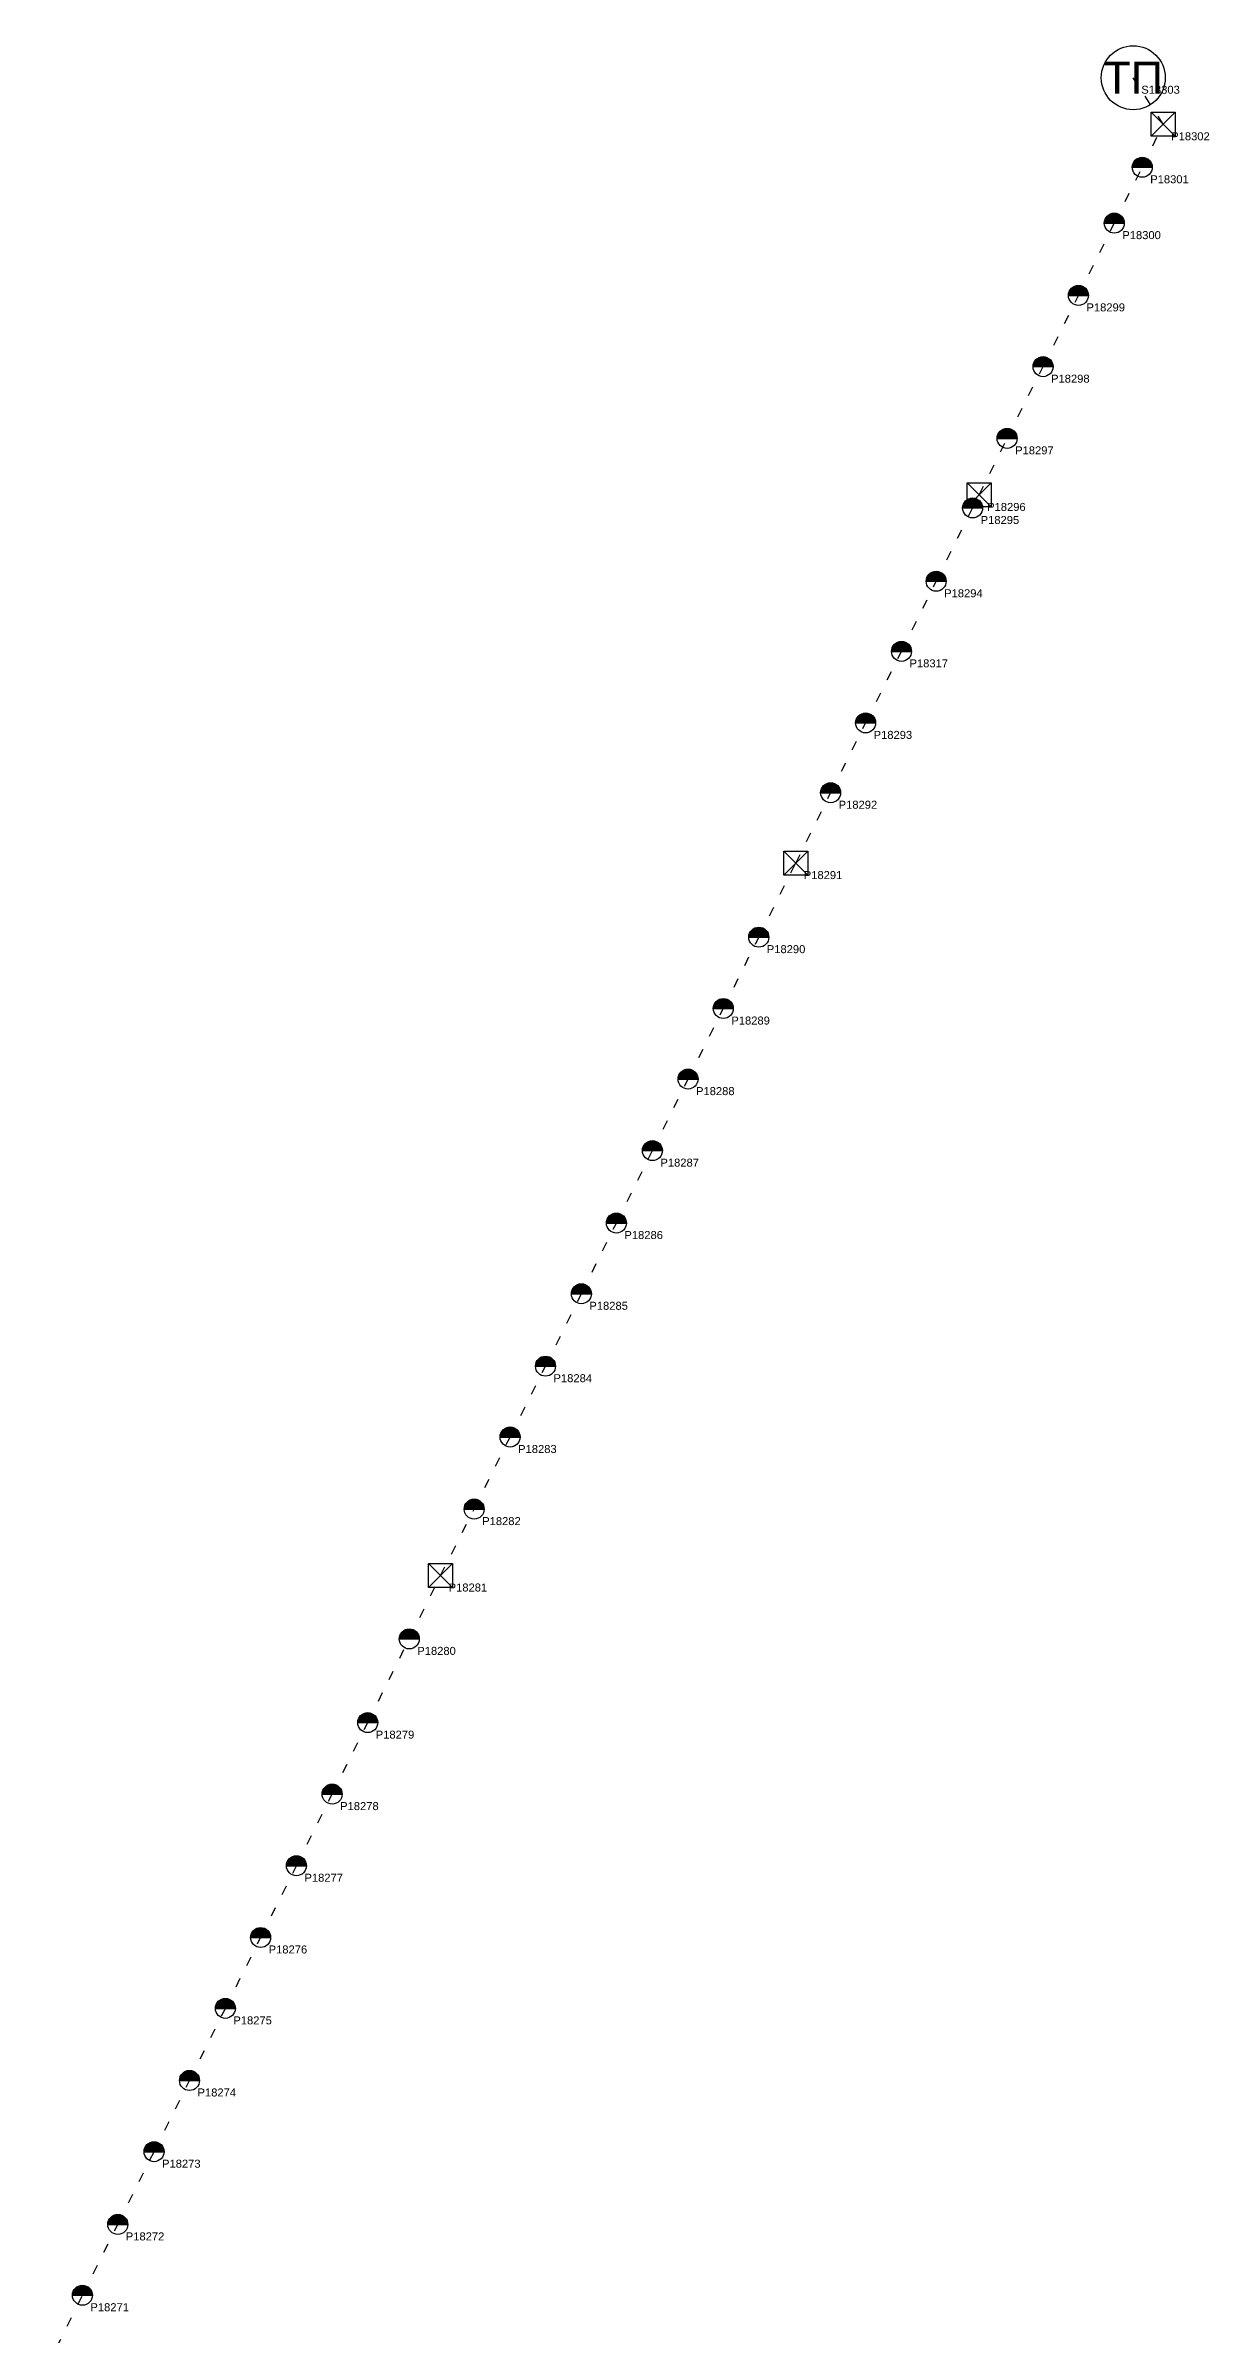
# Model space of a CAD drawing. Header units: metres. Extents: x 312601 to 315296, y 4833712 to 4839515.
# Drawn here: x 313842 to 315296, y 4836655 to 4839515 of the extents above; entities that cross this region are included whole.
import ezdxf
from ezdxf.enums import TextEntityAlignment as Align

# ---------------------------------------------------------------- set-up
doc = ezdxf.new("R2010")
doc.units = ezdxf.units.M
doc.header["$MEASUREMENT"] = 0
doc.linetypes.add('ACAD_ISO03W100', pattern=[30, 12, -18])
for name, color, linetype, lineweight in [('1_4', 7, 'Continuous', 25), ('21_2', 200, 'ACAD_ISO03W100', 25), ('28_2', 7, 'Continuous', 25), ('28_3', 7, 'Continuous', 25), ('57_2', 7, 'Continuous', 30)]:
    doc.layers.add(name, color=color, linetype=linetype, lineweight=lineweight)
doc.styles.get("Standard").update_dxf_attribs({"font": 'arial.ttf', "height": 2})

# ---------------------------------------------------------------- blocks, each defined once
blk = doc.blocks.new('PYLON-MV-28_2')
at = {"layer": '28_2'}
blk.add_hatch(color=256, dxfattribs=at).paths.add_polyline_path([(-1.25, 0), (1.25, 0, 1)])
blk.add_line((-1.25, 0), (1.25, 0), dxfattribs=at)
blk.add_circle((0, 0), 1.25, dxfattribs=at)
blk.add_attdef('FIELD_ID', (2.57, 0), '', height=2, dxfattribs=at)
blk = doc.blocks.new('PYLON-MV-28_3')
at = {"layer": '28_3'}
blk.add_lwpolyline([(-1.5, 1.5), (1.5, 1.5), (1.5, -1.5), (-1.5, -1.5)], close=True, dxfattribs=at)
for points in [[(-1.5, 1.5), (1.5, -1.5)], [(-1.5, -1.5), (1.5, 1.5)]]:
    blk.add_lwpolyline(points, dxfattribs=at)
blk.add_attdef('FIELD_ID', (2.57, 0), '', height=2, dxfattribs=at)
blk = doc.blocks.new('TP-1_4')
at = {"layer": '1_4'}
blk.add_circle((0, 0), 4, dxfattribs=at)
at = {"layer": '1_4', "insert": (0, 0), "char_height": 4, "attachment_point": 5}
blk.add_mtext_dynamic_manual_height_columns('ТП', width=5.0652, gutter_width=75, heights=[0], dxfattribs=at)
at = {"layer": '1_4'}
blk.add_attdef('FIELD_ID', (4.98, 0.01), '', height=4, dxfattribs=at)

msp = doc.modelspace()

# ---------------------------------------------------------------- linework, layer by layer
at = {"layer": '21_2'}
msp.add_lwpolyline([(313842.2, 4836611.5), (313888, 4836703.9), (313932.2, 4836792.4), (313977.5, 4836883.3), (314021.8, 4836972.3), (314066.6, 4837062.4), (314110.7, 4837151), (314155.4, 4837240.7), (314200, 4837330.2), (314244.5, 4837419.5), (314296.4, 4837524.2), (314335.6, 4837603.4), (314377.5, 4837686.4), (314422.4, 4837776.5), (314466.6, 4837865), (314511.4, 4837955.5), (314555.2, 4838043.9), (314600.2, 4838134.4), (314644.7, 4838223.8), (314688.8, 4838312), (314733.1, 4838401.2), (314779.3, 4838493.8), (314822.9, 4838581.7), (314866.6, 4838669), (314911.4, 4838758.4), (314954.7, 4838846), (315000.3, 4838937.6), (315008.4, 4838953.9), (315043.4, 4839024.6), (315088.3, 4839114.2), (315132.5, 4839203.3), (315177.3, 4839293.6), (315212.2, 4839363.4), (315238.4, 4839417.1), (315201, 4839475.3)], dxfattribs=at)

# ---------------------------------------------------------------- block references
at = {"layer": '1_4', "xscale": 10, "yscale": 10}
msp.add_blockref('TP-1_4', (315201, 4839475.3), dxfattribs=at)
at = {"layer": '28_2', "xscale": 10, "yscale": 10}
for p in [(315212.2, 4839363.4), (315177.3, 4839293.6), (315132.5, 4839203.3), (315088.3, 4839114.2), (315043.4, 4839024.6), (315000.3, 4838937.6), (314954.7, 4838846), (314911.4, 4838758.4), (314866.6, 4838669), (314822.9, 4838581.7), (314733.1, 4838401.2), (314688.8, 4838312), (314644.7, 4838223.8), (314600.2, 4838134.4), (314555.2, 4838043.9), (314511.4, 4837955.5), (314466.6, 4837865), (314422.4, 4837776.5), (314377.5, 4837686.4), (314296.4, 4837524.2), (314244.5, 4837419.5), (314200, 4837330.2), (314155.4, 4837240.7), (314110.7, 4837151), (314066.6, 4837062.4), (314021.8, 4836972.3), (313977.5, 4836883.3), (313932.2, 4836792.4), (313888, 4836703.9)]:
    msp.add_blockref('PYLON-MV-28_2', p, dxfattribs=at)
at = {"layer": '28_3', "xscale": 10, "yscale": 10}
for p in [(315238.4, 4839417.1), (315008.4, 4838953.9), (314779.3, 4838493.8), (314335.6, 4837603.4)]:
    msp.add_blockref('PYLON-MV-28_3', p, dxfattribs=at)

# ---------------------------------------------------------------- texts
at = {"layer": '57_2'}
for s, p in [('S18303', (315211, 4839465.3)), ('P18302', (315248.4, 4839407.1)), ('P18301', (315222.2, 4839353.4)), ('P18300', (315187.3, 4839283.6)), ('P18299', (315142.5, 4839193.3)), ('P18298', (315098.3, 4839104.2)), ('P18297', (315053.4, 4839014.6)), ('P18296', (315018.4, 4838943.9)), ('P18295', (315010.3, 4838927.6)), ('P18294', (314964.7, 4838836)), ('P18317', (314921.4, 4838748.4)), ('P18293', (314876.6, 4838659)), ('P18292', (314832.9, 4838571.7)), ('P18291', (314789.3, 4838483.8)), ('P18290', (314743.1, 4838391.2)), ('P18289', (314698.8, 4838302)), ('P18288', (314654.7, 4838213.8)), ('P18287', (314610.2, 4838124.4)), ('P18286', (314565.2, 4838033.9)), ('P18285', (314521.4, 4837945.5)), ('P18284', (314476.6, 4837855)), ('P18283', (314432.4, 4837766.5)), ('P18282', (314387.5, 4837676.4)), ('P18281', (314345.6, 4837593.4)), ('P18280', (314306.4, 4837514.2)), ('P18279', (314254.5, 4837409.5)), ('P18278', (314210, 4837320.2)), ('P18277', (314165.4, 4837230.7)), ('P18276', (314120.7, 4837141)), ('P18275', (314076.6, 4837052.4)), ('P18274', (314031.8, 4836962.3)), ('P18273', (313987.5, 4836873.3)), ('P18272', (313942.2, 4836782.4)), ('P18271', (313898, 4836693.9))]:
    msp.add_text(s, height=10, dxfattribs=at).set_placement(p, align=Align.TOP_LEFT)

doc.saveas('drawing.dxf')
